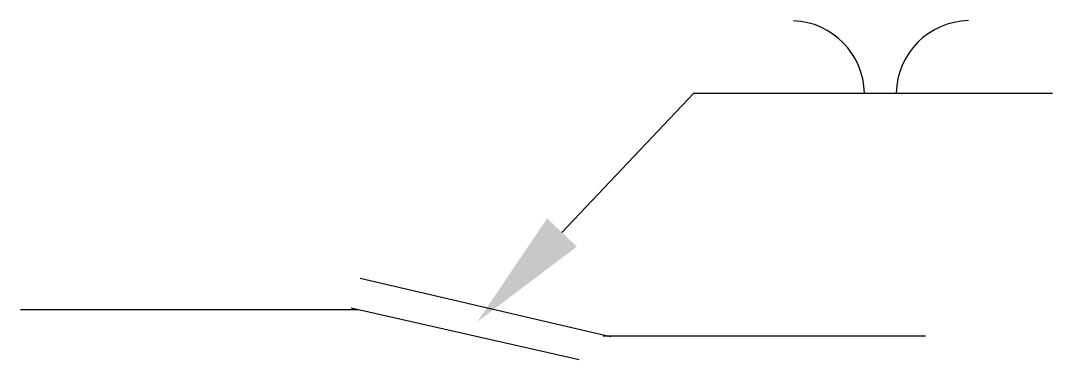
# Model space of a CAD drawing. Header units: metres. Extents: x -94403 to -92308, y -324143 to -323456.
import ezdxf

# ---------------------------------------------------------------- set-up
doc = ezdxf.new("R2010")
doc.units = ezdxf.units.M
doc.layers.add('STEEL', color=1, linetype='Continuous')
doc.layers.add('TEXT', color=3, linetype='Continuous')

msp = doc.modelspace()

# ---------------------------------------------------------------- linework, layer by layer
at = {"layer": 'STEEL'}
for points in [[(-93713.61, -323978.51), (-93205.07, -324096.63)], [(-93732.02, -324038.42), (-93268.86, -324142.74)], [(-94402.84, -324041.46), (-93717.56, -324041.46)], [(-93220.22, -324095.22), (-92565.35, -324095.22)]]:
    msp.add_lwpolyline(points, dxfattribs=at)
at = {"layer": 'TEXT'}
for p, q in [((-93303.64, -323885.52), (-93035.71, -323603.02)), ((-93037.33, -323603.02), (-92307.94, -323603.02)), ((-93035.71, -323603.02), (-92785.71, -323603.02))]:
    msp.add_line(p, q, dxfattribs=at)
for centre, start, end in [((-92839.66, -323606.11), 1.18, 87.64), ((-92475.03, -323606.11), 91.18, 178.82)]:
    msp.add_arc(centre, 150, start, end, dxfattribs=at)
msp.add_solid([(-93273.41, -323914.19), (-93333.87, -323856.84), (-93475.68, -324066.91)], dxfattribs=at)

doc.saveas('drawing.dxf')
